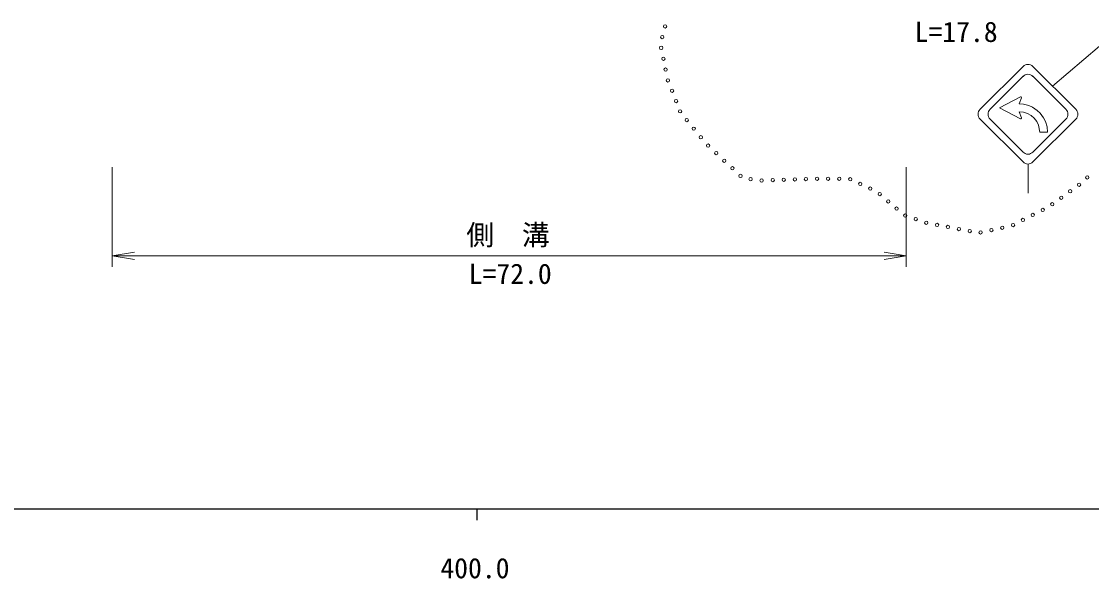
# Model space of a CAD drawing. Units: millimetres at full size, sheet at 1:1000; details may follow other scales. Extents: x 40000 to 680000, y 20000 to 380000.
# Drawn here: x 426958 to 523435, y 198715 to 249006 of the extents above; entities that cross this region are included whole.
import ezdxf
from ezdxf.enums import TextEntityAlignment as Align

# ---------------------------------------------------------------- set-up
doc = ezdxf.new("R2010")
doc.units = ezdxf.units.MM
doc.header["$LTSCALE"] = 1000
for name, color, linetype, lineweight in [('M-STR-HTXT', 7, 'Continuous', 13), ('M-STR-STRC', 7, 'Continuous', 13), ('M-TTL-BAND', 7, 'Continuous', 25), ('M-WORK', 1, 'Continuous', 13)]:
    doc.layers.add(name, color=color, linetype=linetype, lineweight=lineweight)
doc.styles.add('ＭＳ ゴシック', font='')
doc.styles.get('ＭＳ ゴシック').set_extended_font_data('MS Gothic')

# ---------------------------------------------------------------- blocks, each defined once
blk = doc.blocks.new('open_arrow')
at = {"color": 0, "linetype": 'Continuous', "lineweight": -2}
blk.add_lwpolyline([(7.5, 1.25), (0, 0), (7.5, -1.25)], dxfattribs=at)

msp = doc.modelspace()

# ---------------------------------------------------------------- linework, layer by layer
at = {"layer": 'M-STR-HTXT'}
for p, q in [((435142, 235858), (435142, 226851)), ((506733, 235858), (506733, 226851)), ((435142, 227851), (506733, 227851))]:
    msp.add_line(p, q, dxfattribs=at)
at = {"layer": 'M-STR-STRC'}
for p, q in [((519920, 243164), (543414, 263208)), ((517255, 244938), (513390, 241073)), ((518146, 244938), (522010, 241073)), ((514281, 241073), (517255, 244047)), ((518146, 244047), (521119, 241073)), ((517027, 242191), (515145, 241209)), ((517027, 240226), (515145, 241209)), ((516909, 241561), (517115, 242113)), ((516909, 241561), (517285, 241534)), ((517285, 241534), (517773, 241411)), ((517773, 241411), (518118, 241258)), ((518118, 241258), (518536, 240977)), ((516909, 240856), (517284, 240817)), ((516909, 240856), (517115, 240304)), ((517284, 240817), (517644, 240704)), ((517644, 240704), (517973, 240520)), ((517973, 240520), (518258, 240273)), ((518258, 240273), (518488, 239973)), ((518536, 240977), (518809, 240716)), ((518809, 240716), (519108, 240312)), ((519108, 240312), (519276, 239974)), ((513390, 240182), (517255, 236317)), ((514281, 240182), (517255, 237208)), ((522010, 240182), (518146, 236317)), ((518146, 237208), (521119, 240182)), ((518488, 239973), (518651, 239634)), ((518651, 239634), (518762, 239004)), ((519276, 239974), (519420, 239492)), ((519420, 239492), (519468, 239004)), ((519468, 239004), (518762, 239004)), ((517705, 236133), (517706, 233496))]:
    msp.add_line(p, q, dxfattribs=at)
for centre, radius, start, end in [((517700, 244492), 630, 45, 135), ((517700, 243601), 630, 44.99985, 135), ((517057, 242135), 63, 339.44397, 117.55283), ((513836, 240627), 630, 135, 225), ((514727, 240627), 630, 135, 225.00005), ((517057, 240282), 63, 242.44719, 20.55605), ((520674, 240627), 630, 315.00011, 44.99984), ((521565, 240627), 630, 315, 45), ((517700, 237654), 630, 225.00005, 315.00011), ((517700, 236763), 630, 225, 315)]:
    msp.add_arc(centre, radius, start, end, dxfattribs=at)
at = {"layer": 'M-TTL-BAND'}
for p, q in [((40000, 205000), (579000, 205000)), ((468000, 205000), (468000, 204000))]:
    msp.add_line(p, q, dxfattribs=at)
at = {"layer": 'M-WORK'}
for centre in [(484988, 248554), (484724, 247589), (484633, 246619), (484834, 245640), (485035, 244660), (485248, 243684), (485611, 242752), (485973, 241820), (486336, 240888), (486938, 240096), (487574, 239324), (488209, 238553), (488867, 237801), (489596, 237117), (490326, 236433), (491055, 235749), (491785, 235065), (492695, 234766), (493688, 234645), (494687, 234677), (495687, 234709), (496686, 234741), (497685, 234772), (498685, 234804), (499685, 234810), (500685, 234810), (501675, 234765), (502581, 234342), (523045, 234930), (503487, 233920), (504340, 233414), (521503, 233674), (522311, 234262), (505101, 232765), (519885, 232498), (520694, 233086), (505862, 232117), (506632, 231483), (518135, 231538), (519025, 231994), (507579, 231161), (508525, 230839), (509503, 230635), (510486, 230451), (516355, 230625), (517245, 231082), (511469, 230267), (512452, 230082), (513434, 229954), (514410, 230171), (515386, 230388)]:
    msp.add_circle(centre, 150, dxfattribs=at)

# ---------------------------------------------------------------- block references
at = {"layer": 'M-STR-HTXT', "xscale": 267, "yscale": 267}
msp.add_blockref('open_arrow', (435142, 227851), dxfattribs=at)
at = {"layer": 'M-STR-HTXT', "xscale": 267, "yscale": 267, "rotation": 180}
msp.add_blockref('open_arrow', (506733, 227851), dxfattribs=at)

# ---------------------------------------------------------------- texts
at = {"layer": 'M-STR-HTXT', "style": 'ＭＳ ゴシック'}
for s, p in [('L=17.8', (511225, 246599)), ('L=72.0', (471025, 224764))]:
    msp.add_text(s, height=1833, dxfattribs=at).set_placement(p, align=Align.BOTTOM_CENTER)
msp.add_text('側\u3000溝', height=1833, dxfattribs=at).set_placement((470818, 229733), align=Align.MIDDLE_CENTER)
at = {"layer": 'M-TTL-BAND', "style": 'ＭＳ ゴシック'}
msp.add_text('400.0', height=1833, dxfattribs=at).set_placement((467844, 198195), align=Align.BOTTOM_CENTER)

doc.saveas('drawing.dxf')
